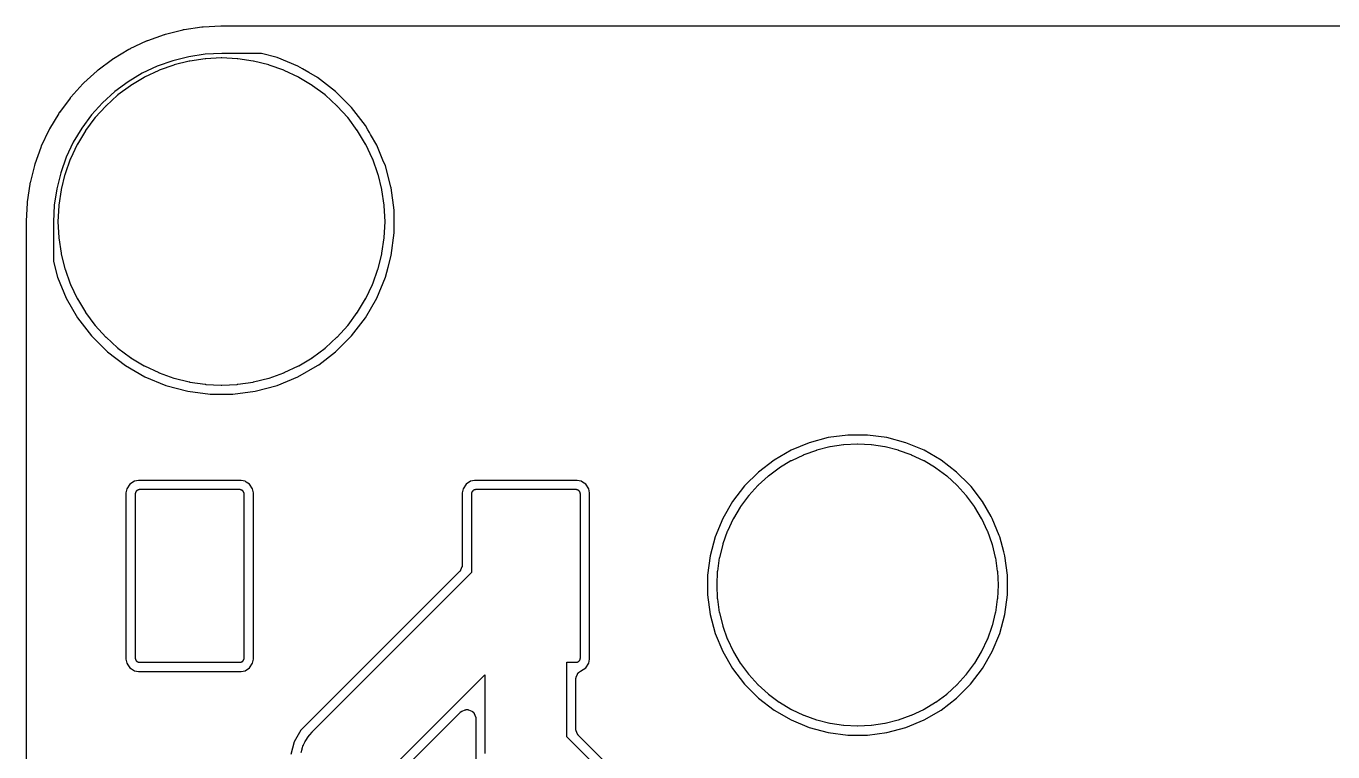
# Model space of a CAD drawing. Header units: metres. Extents: x 95.8 to 136.2, y -96.2 to -61.8.
# Drawn here: x 95.85 to 110.23, y -69.84 to -61.85 of the extents above; entities that cross this region are included whole.
import ezdxf

# ---------------------------------------------------------------- set-up
doc = ezdxf.new("R2010")
doc.units = ezdxf.units.M

msp = doc.modelspace()

# ---------------------------------------------------------------- linework, layer by layer
for points in [[(134, -61.85), (98, -61.85), (97.999, -61.85), (97.998, -61.85), (97.996, -61.85), (97.995, -61.85), (97.994, -61.85), (97.993, -61.85), (97.797, -61.86), (97.795, -61.86), (97.794, -61.86), (97.784, -61.861), (97.783, -61.861), (97.782, -61.861), (97.588, -61.89), (97.587, -61.89), (97.585, -61.89), (97.576, -61.892), (97.575, -61.893), (97.573, -61.893), (97.383, -61.941), (97.382, -61.941), (97.381, -61.941), (97.371, -61.944), (97.37, -61.944), (97.369, -61.945), (97.184, -62.011), (97.183, -62.011), (97.182, -62.012), (97.173, -62.016), (97.172, -62.016), (97.17, -62.017), (96.993, -62.101), (96.992, -62.101), (96.991, -62.102), (96.982, -62.106), (96.981, -62.107), (96.98, -62.107), (96.812, -62.208), (96.811, -62.209), (96.81, -62.21), (96.801, -62.215), (96.8, -62.216), (96.799, -62.217), (96.642, -62.333), (96.641, -62.334), (96.64, -62.335), (96.632, -62.341), (96.631, -62.342), (96.63, -62.343), (96.485, -62.475), (96.484, -62.475), (96.483, -62.476), (96.476, -62.483), (96.475, -62.484), (96.475, -62.485), (96.343, -62.63), (96.342, -62.631), (96.341, -62.632), (96.335, -62.64), (96.334, -62.641), (96.333, -62.642), (96.217, -62.799), (96.216, -62.8), (96.215, -62.801), (96.21, -62.81), (96.209, -62.811), (96.208, -62.812), (96.107, -62.98), (96.107, -62.981), (96.106, -62.982), (96.102, -62.991), (96.101, -62.992), (96.101, -62.993), (96.101, -62.993), (96.017, -63.17), (96.016, -63.172), (96.016, -63.173), (96.012, -63.182), (96.011, -63.183), (96.011, -63.184), (96.011, -63.184), (95.945, -63.369), (95.944, -63.37), (95.944, -63.371), (95.941, -63.381), (95.941, -63.382), (95.941, -63.383), (95.941, -63.383), (95.893, -63.573), (95.893, -63.575), (95.892, -63.576), (95.89, -63.585), (95.89, -63.587), (95.89, -63.588), (95.861, -63.782), (95.861, -63.783), (95.861, -63.784), (95.86, -63.794), (95.86, -63.795), (95.86, -63.797), (95.85, -63.993), (95.85, -63.994), (95.85, -63.995), (95.85, -63.996), (95.85, -63.998), (95.85, -63.999), (95.85, -64)], [(96.15, -64.439), (96.196, -64.612), (96.292, -64.842), (96.416, -65.058), (96.568, -65.256), (96.744, -65.432), (96.942, -65.584), (97.158, -65.708), (97.388, -65.804), (97.628, -65.868), (97.875, -65.901), (98.125, -65.901), (98.372, -65.868), (98.612, -65.804), (98.842, -65.708), (99.058, -65.584), (99.07, -65.575), (99.256, -65.432), (99.432, -65.256), (99.584, -65.058), (99.708, -64.842), (99.804, -64.612), (99.833, -64.501), (99.868, -64.372), (99.901, -64.125), (99.901, -63.875), (99.868, -63.628), (99.865, -63.618), (99.804, -63.388), (99.777, -63.323), (99.708, -63.158), (99.641, -63.041), (99.628, -63.019), (99.611, -62.99), (99.584, -62.942), (99.432, -62.744), (99.256, -62.568), (99.058, -62.416), (98.961, -62.36), (98.891, -62.32), (98.842, -62.292), (98.612, -62.196), (98.439, -62.15), (98.004, -62.15), (97.819, -62.159), (97.639, -62.186), (97.463, -62.23), (97.292, -62.291), (97.128, -62.369), (96.972, -62.462), (96.827, -62.57), (96.692, -62.692), (96.57, -62.827), (96.462, -62.972), (96.369, -63.128), (96.291, -63.292), (96.23, -63.463), (96.186, -63.639), (96.159, -63.819), (96.15, -64.004), (96.15, -64.439)], [(96.209, -64.179), (96.234, -64.349), (96.234, -64.35), (96.235, -64.351), (96.235, -64.352), (96.235, -64.354), (96.277, -64.52), (96.277, -64.521), (96.278, -64.523), (96.278, -64.524), (96.278, -64.525), (96.336, -64.687), (96.337, -64.688), (96.337, -64.689), (96.338, -64.69), (96.338, -64.691), (96.411, -64.846), (96.412, -64.847), (96.413, -64.849), (96.413, -64.85), (96.414, -64.851), (96.502, -64.998), (96.503, -64.999), (96.503, -65), (96.504, -65.001), (96.505, -65.002), (96.607, -65.14), (96.608, -65.141), (96.609, -65.142), (96.609, -65.143), (96.61, -65.144), (96.726, -65.271), (96.726, -65.272), (96.727, -65.273), (96.728, -65.274), (96.729, -65.274), (96.856, -65.39), (96.857, -65.391), (96.858, -65.391), (96.859, -65.392), (96.86, -65.393), (96.998, -65.495), (96.999, -65.496), (97, -65.497), (97.001, -65.497), (97.002, -65.498), (97.149, -65.586), (97.15, -65.587), (97.151, -65.587), (97.153, -65.588), (97.154, -65.589), (97.309, -65.662), (97.31, -65.662), (97.311, -65.663), (97.312, -65.663), (97.313, -65.664), (97.475, -65.722), (97.476, -65.722), (97.477, -65.722), (97.479, -65.723), (97.48, -65.723), (97.646, -65.765), (97.648, -65.765), (97.649, -65.765), (97.65, -65.766), (97.651, -65.766), (97.821, -65.791), (97.822, -65.791), (97.824, -65.791), (97.825, -65.791), (97.826, -65.792), (97.998, -65.8), (97.999, -65.8), (98, -65.8), (98.001, -65.8), (98.002, -65.8), (98.174, -65.792), (98.175, -65.791), (98.176, -65.791), (98.178, -65.791), (98.179, -65.791), (98.349, -65.766), (98.35, -65.766), (98.351, -65.765), (98.352, -65.765), (98.354, -65.765), (98.52, -65.723), (98.521, -65.723), (98.523, -65.722), (98.524, -65.722), (98.525, -65.722), (98.687, -65.664), (98.688, -65.663), (98.689, -65.663), (98.69, -65.662), (98.691, -65.662), (98.846, -65.589), (98.847, -65.588), (98.849, -65.587), (98.85, -65.587), (98.851, -65.586), (98.998, -65.498), (98.999, -65.497), (99, -65.497), (99.001, -65.496), (99.002, -65.495), (99.14, -65.393), (99.141, -65.392), (99.142, -65.391), (99.143, -65.391), (99.144, -65.39), (99.271, -65.274), (99.272, -65.274), (99.273, -65.273), (99.274, -65.272), (99.274, -65.271), (99.39, -65.144), (99.391, -65.143), (99.391, -65.142), (99.392, -65.141), (99.393, -65.14), (99.495, -65.002), (99.496, -65.001), (99.497, -65), (99.497, -64.999), (99.498, -64.998), (99.586, -64.851), (99.587, -64.85), (99.587, -64.849), (99.588, -64.847), (99.589, -64.846), (99.662, -64.691), (99.662, -64.69), (99.663, -64.689), (99.663, -64.688), (99.664, -64.687), (99.722, -64.525), (99.722, -64.524), (99.722, -64.523), (99.723, -64.521), (99.723, -64.52), (99.765, -64.354), (99.765, -64.352), (99.765, -64.351), (99.766, -64.35), (99.766, -64.349), (99.791, -64.179), (99.791, -64.178), (99.791, -64.176), (99.791, -64.175), (99.792, -64.174), (99.8, -64.002), (99.8, -64.001), (99.8, -64), (99.8, -63.999), (99.8, -63.998), (99.792, -63.826), (99.791, -63.825), (99.791, -63.824), (99.791, -63.822), (99.791, -63.821), (99.766, -63.651), (99.766, -63.65), (99.765, -63.649), (99.765, -63.648), (99.765, -63.646), (99.723, -63.48), (99.723, -63.479), (99.722, -63.477), (99.722, -63.476), (99.722, -63.475), (99.664, -63.313), (99.663, -63.312), (99.663, -63.311), (99.662, -63.31), (99.662, -63.309), (99.589, -63.154), (99.588, -63.153), (99.587, -63.151), (99.587, -63.15), (99.586, -63.149), (99.498, -63.002), (99.497, -63.001), (99.497, -63), (99.496, -62.999), (99.495, -62.998), (99.393, -62.86), (99.392, -62.859), (99.391, -62.858), (99.391, -62.857), (99.39, -62.856), (99.274, -62.729), (99.274, -62.728), (99.273, -62.727), (99.272, -62.726), (99.271, -62.726), (99.144, -62.61), (99.143, -62.609), (99.142, -62.609), (99.141, -62.608), (99.14, -62.607), (99.002, -62.505), (99.001, -62.504), (99, -62.503), (98.999, -62.503), (98.998, -62.502), (98.851, -62.414), (98.85, -62.413), (98.849, -62.413), (98.847, -62.412), (98.846, -62.411), (98.691, -62.338), (98.69, -62.338), (98.689, -62.337), (98.688, -62.337), (98.687, -62.336), (98.525, -62.278), (98.524, -62.278), (98.523, -62.278), (98.521, -62.277), (98.52, -62.277), (98.354, -62.235), (98.352, -62.235), (98.351, -62.235), (98.35, -62.234), (98.349, -62.234), (98.179, -62.209), (98.178, -62.209), (98.176, -62.209), (98.175, -62.209), (98.174, -62.208), (98.002, -62.2), (98.001, -62.2), (98, -62.2), (97.999, -62.2), (97.998, -62.2), (97.826, -62.208), (97.825, -62.209), (97.824, -62.209), (97.822, -62.209), (97.821, -62.209), (97.651, -62.234), (97.65, -62.234), (97.649, -62.235), (97.648, -62.235), (97.646, -62.235), (97.48, -62.277), (97.479, -62.277), (97.477, -62.278), (97.476, -62.278), (97.475, -62.278), (97.313, -62.336), (97.312, -62.337), (97.311, -62.337), (97.31, -62.338), (97.309, -62.338), (97.154, -62.411), (97.153, -62.412), (97.151, -62.413), (97.15, -62.413), (97.149, -62.414), (97.002, -62.502), (97.001, -62.503), (97, -62.503), (96.999, -62.504), (96.998, -62.505), (96.86, -62.607), (96.859, -62.608), (96.858, -62.609), (96.857, -62.609), (96.856, -62.61), (96.729, -62.726), (96.728, -62.726), (96.727, -62.727), (96.726, -62.728), (96.726, -62.729), (96.61, -62.856), (96.609, -62.857), (96.609, -62.858), (96.608, -62.859), (96.607, -62.86), (96.505, -62.998), (96.504, -62.999), (96.503, -63), (96.503, -63.001), (96.502, -63.002), (96.414, -63.149), (96.413, -63.15), (96.413, -63.151), (96.412, -63.153), (96.411, -63.154), (96.338, -63.309), (96.338, -63.31), (96.337, -63.311), (96.337, -63.312), (96.336, -63.313), (96.278, -63.475), (96.278, -63.476), (96.278, -63.477), (96.277, -63.479), (96.277, -63.48), (96.235, -63.646), (96.235, -63.648), (96.235, -63.649), (96.234, -63.65), (96.234, -63.651), (96.209, -63.821), (96.209, -63.822), (96.209, -63.824), (96.209, -63.825), (96.208, -63.826), (96.2, -63.998), (96.2, -63.999), (96.2, -64), (96.2, -64.001), (96.2, -64.002), (96.208, -64.174), (96.209, -64.175), (96.209, -64.176), (96.209, -64.178), (96.209, -64.179)], [(95.85, -64), (95.85, -94)], [(103.349, -67.892), (103.349, -68.108), (103.378, -68.323), (103.434, -68.532), (103.517, -68.732), (103.625, -68.919), (103.756, -69.091), (103.909, -69.244), (104.081, -69.375), (104.268, -69.483), (104.468, -69.566), (104.677, -69.622), (104.892, -69.651), (105.108, -69.651), (105.323, -69.622), (105.532, -69.566), (105.732, -69.483), (105.919, -69.375), (106.091, -69.244), (106.244, -69.091), (106.375, -68.919), (106.483, -68.732), (106.566, -68.532), (106.622, -68.323), (106.651, -68.108), (106.651, -67.892), (106.622, -67.677), (106.61, -67.633), (106.566, -67.468), (106.56, -67.453), (106.483, -67.268), (106.471, -67.247), (106.375, -67.081), (106.249, -66.917), (106.249, -66.917), (106.246, -66.913), (106.244, -66.909), (106.229, -66.895), (106.091, -66.756), (105.919, -66.625), (105.732, -66.517), (105.532, -66.434), (105.323, -66.378), (105.108, -66.349), (104.892, -66.349), (104.677, -66.378), (104.468, -66.434), (104.268, -66.517), (104.081, -66.625), (103.909, -66.756), (103.756, -66.909), (103.625, -67.081), (103.517, -67.268), (103.434, -67.468), (103.378, -67.677), (103.349, -67.892)], [(103.458, -68.154), (103.479, -68.3), (103.48, -68.301), (103.48, -68.302), (103.48, -68.304), (103.48, -68.305), (103.516, -68.448), (103.516, -68.449), (103.517, -68.45), (103.517, -68.451), (103.518, -68.452), (103.567, -68.591), (103.568, -68.592), (103.568, -68.593), (103.568, -68.594), (103.569, -68.595), (103.632, -68.728), (103.632, -68.73), (103.633, -68.731), (103.634, -68.732), (103.634, -68.733), (103.71, -68.859), (103.711, -68.86), (103.711, -68.861), (103.712, -68.862), (103.713, -68.863), (103.8, -68.981), (103.801, -68.982), (103.802, -68.983), (103.803, -68.984), (103.803, -68.985), (103.902, -69.094), (103.903, -69.095), (103.904, -69.096), (103.905, -69.097), (103.906, -69.098), (104.015, -69.197), (104.016, -69.197), (104.017, -69.198), (104.018, -69.199), (104.019, -69.2), (104.137, -69.287), (104.138, -69.288), (104.139, -69.289), (104.14, -69.289), (104.141, -69.29), (104.267, -69.366), (104.268, -69.366), (104.269, -69.367), (104.27, -69.368), (104.272, -69.368), (104.405, -69.431), (104.406, -69.432), (104.407, -69.432), (104.408, -69.432), (104.409, -69.433), (104.548, -69.482), (104.549, -69.483), (104.55, -69.483), (104.551, -69.484), (104.552, -69.484), (104.695, -69.52), (104.696, -69.52), (104.698, -69.52), (104.699, -69.52), (104.7, -69.521), (104.846, -69.542), (104.847, -69.542), (104.848, -69.543), (104.849, -69.543), (104.851, -69.543), (104.998, -69.55), (104.999, -69.55), (105, -69.55), (105.001, -69.55), (105.002, -69.55), (105.149, -69.543), (105.151, -69.543), (105.152, -69.543), (105.153, -69.542), (105.154, -69.542), (105.3, -69.521), (105.301, -69.52), (105.302, -69.52), (105.304, -69.52), (105.305, -69.52), (105.448, -69.484), (105.449, -69.484), (105.45, -69.483), (105.451, -69.483), (105.452, -69.482), (105.591, -69.433), (105.592, -69.432), (105.593, -69.432), (105.594, -69.432), (105.595, -69.431), (105.728, -69.368), (105.73, -69.368), (105.731, -69.367), (105.732, -69.366), (105.733, -69.366), (105.859, -69.29), (105.86, -69.289), (105.861, -69.289), (105.862, -69.288), (105.863, -69.287), (105.981, -69.2), (105.982, -69.199), (105.983, -69.198), (105.984, -69.197), (105.985, -69.197), (106.094, -69.098), (106.095, -69.097), (106.096, -69.096), (106.097, -69.095), (106.098, -69.094), (106.197, -68.985), (106.197, -68.984), (106.198, -68.983), (106.199, -68.982), (106.2, -68.981), (106.287, -68.863), (106.288, -68.862), (106.289, -68.861), (106.289, -68.86), (106.29, -68.859), (106.366, -68.733), (106.366, -68.732), (106.367, -68.731), (106.368, -68.73), (106.368, -68.728), (106.431, -68.595), (106.432, -68.594), (106.432, -68.593), (106.432, -68.592), (106.433, -68.591), (106.482, -68.452), (106.483, -68.451), (106.483, -68.45), (106.484, -68.449), (106.484, -68.448), (106.52, -68.305), (106.52, -68.304), (106.52, -68.302), (106.52, -68.301), (106.521, -68.3), (106.542, -68.154), (106.542, -68.153), (106.543, -68.152), (106.543, -68.151), (106.543, -68.149), (106.55, -68.002), (106.55, -68.001), (106.55, -68), (106.55, -67.999), (106.55, -67.998), (106.543, -67.851), (106.543, -67.849), (106.543, -67.848), (106.542, -67.847), (106.542, -67.846), (106.521, -67.7), (106.52, -67.699), (106.52, -67.698), (106.52, -67.696), (106.52, -67.695), (106.484, -67.552), (106.484, -67.551), (106.483, -67.55), (106.483, -67.549), (106.482, -67.548), (106.433, -67.409), (106.432, -67.408), (106.432, -67.407), (106.432, -67.406), (106.431, -67.405), (106.368, -67.272), (106.368, -67.27), (106.367, -67.269), (106.366, -67.268), (106.366, -67.267), (106.29, -67.141), (106.289, -67.14), (106.289, -67.139), (106.288, -67.138), (106.287, -67.137), (106.2, -67.019), (106.199, -67.018), (106.198, -67.017), (106.197, -67.016), (106.197, -67.015), (106.098, -66.906), (106.097, -66.905), (106.096, -66.904), (106.095, -66.903), (106.094, -66.902), (105.985, -66.803), (105.984, -66.803), (105.983, -66.802), (105.982, -66.801), (105.981, -66.8), (105.863, -66.713), (105.862, -66.712), (105.861, -66.711), (105.86, -66.711), (105.859, -66.71), (105.733, -66.634), (105.732, -66.634), (105.731, -66.633), (105.73, -66.632), (105.728, -66.632), (105.595, -66.569), (105.594, -66.568), (105.593, -66.568), (105.592, -66.568), (105.591, -66.567), (105.452, -66.518), (105.451, -66.517), (105.45, -66.517), (105.449, -66.516), (105.448, -66.516), (105.305, -66.48), (105.304, -66.48), (105.302, -66.48), (105.301, -66.48), (105.3, -66.479), (105.154, -66.458), (105.153, -66.458), (105.152, -66.457), (105.151, -66.457), (105.149, -66.457), (105.002, -66.45), (105.001, -66.45), (105, -66.45), (104.999, -66.45), (104.998, -66.45), (104.851, -66.457), (104.849, -66.457), (104.848, -66.457), (104.847, -66.458), (104.846, -66.458), (104.7, -66.479), (104.699, -66.48), (104.698, -66.48), (104.696, -66.48), (104.695, -66.48), (104.552, -66.516), (104.551, -66.516), (104.55, -66.517), (104.549, -66.517), (104.548, -66.518), (104.409, -66.567), (104.408, -66.568), (104.407, -66.568), (104.406, -66.568), (104.405, -66.569), (104.272, -66.632), (104.27, -66.632), (104.269, -66.633), (104.268, -66.634), (104.267, -66.634), (104.141, -66.71), (104.14, -66.711), (104.139, -66.711), (104.138, -66.712), (104.137, -66.713), (104.019, -66.8), (104.018, -66.801), (104.017, -66.802), (104.016, -66.803), (104.015, -66.803), (103.906, -66.902), (103.905, -66.903), (103.904, -66.904), (103.903, -66.905), (103.902, -66.906), (103.803, -67.015), (103.803, -67.016), (103.802, -67.017), (103.801, -67.018), (103.8, -67.019), (103.713, -67.137), (103.712, -67.138), (103.711, -67.139), (103.711, -67.14), (103.71, -67.141), (103.634, -67.267), (103.634, -67.268), (103.633, -67.269), (103.632, -67.27), (103.632, -67.272), (103.569, -67.405), (103.568, -67.406), (103.568, -67.407), (103.568, -67.408), (103.567, -67.409), (103.518, -67.548), (103.517, -67.549), (103.517, -67.55), (103.516, -67.551), (103.516, -67.552), (103.48, -67.695), (103.48, -67.696), (103.48, -67.698), (103.48, -67.699), (103.479, -67.7), (103.458, -67.846), (103.458, -67.847), (103.457, -67.848), (103.457, -67.849), (103.457, -67.851), (103.45, -67.998), (103.45, -67.999), (103.45, -68), (103.45, -68.001), (103.45, -68.002), (103.457, -68.149), (103.457, -68.151), (103.457, -68.152), (103.458, -68.153), (103.458, -68.154)], [(96.949, -66.985), (96.949, -68.815), (96.958, -68.859), (96.97, -68.877), (96.991, -68.909), (97.01, -68.921), (97.041, -68.942), (97.085, -68.951), (98.215, -68.951), (98.259, -68.942), (98.309, -68.909), (98.342, -68.859), (98.351, -68.815), (98.351, -66.985), (98.342, -66.941), (98.309, -66.891), (98.273, -66.868), (98.259, -66.858), (98.215, -66.849), (97.085, -66.849), (97.041, -66.858), (96.991, -66.891), (96.958, -66.941), (96.949, -66.985)], [(103.054, -70.779), (101.929, -69.655), (101.929, -69.654), (101.928, -69.653), (101.927, -69.652), (101.926, -69.651), (101.925, -69.65), (101.925, -69.649), (101.924, -69.648), (101.923, -69.647), (101.923, -69.646), (101.922, -69.645), (101.921, -69.644), (101.921, -69.643), (101.92, -69.642), (101.92, -69.641), (101.919, -69.64), (101.919, -69.639), (101.904, -69.604), (101.904, -69.603), (101.903, -69.602), (101.903, -69.601), (101.903, -69.599), (101.902, -69.598), (101.902, -69.597), (101.902, -69.596), (101.901, -69.595), (101.901, -69.594), (101.901, -69.592), (101.901, -69.591), (101.901, -69.59), (101.901, -69.589), (101.901, -69.587), (101.901, -69.586), (101.901, -69.585), (101.901, -69.033), (101.901, -69.032), (101.901, -69.031), (101.901, -69.029), (101.901, -69.028), (101.901, -69.027), (101.901, -69.026), (101.901, -69.025), (101.901, -69.023), (101.902, -69.022), (101.902, -69.021), (101.902, -69.02), (101.903, -69.019), (101.903, -69.017), (101.903, -69.016), (101.904, -69.015), (101.904, -69.014), (101.919, -68.979), (101.919, -68.978), (101.92, -68.977), (101.92, -68.976), (101.921, -68.975), (101.921, -68.974), (101.922, -68.973), (101.923, -68.972), (101.923, -68.971), (101.924, -68.97), (101.925, -68.969), (101.925, -68.968), (101.926, -68.967), (101.927, -68.966), (101.928, -68.965), (101.929, -68.964), (101.929, -68.963), (101.93, -68.962), (101.931, -68.961), (101.932, -68.961), (101.933, -68.96), (101.934, -68.959), (101.935, -68.958), (101.936, -68.958), (101.937, -68.957), (101.941, -68.954), (101.942, -68.954), (101.942, -68.953), (101.943, -68.952), (101.944, -68.951), (101.945, -68.951), (101.946, -68.95), (101.95, -68.947), (102.009, -68.909), (102.042, -68.859), (102.051, -68.815), (102.051, -66.985), (102.042, -66.941), (102.009, -66.891), (101.973, -66.868), (101.959, -66.858), (101.915, -66.849), (100.785, -66.849), (100.741, -66.858), (100.691, -66.891), (100.658, -66.941), (100.649, -66.985), (100.649, -67.781), (100.649, -67.782), (100.649, -67.783), (100.649, -67.785), (100.649, -67.786), (100.649, -67.787), (100.649, -67.788), (100.649, -67.79), (100.649, -67.791), (100.648, -67.792), (100.648, -67.793), (100.648, -67.794), (100.647, -67.795), (100.647, -67.797), (100.647, -67.798), (100.646, -67.799), (100.646, -67.8), (100.631, -67.835), (100.631, -67.836), (100.63, -67.837), (100.63, -67.838), (100.629, -67.839), (100.629, -67.84), (100.628, -67.841), (100.627, -67.842), (100.627, -67.843), (100.626, -67.844), (100.625, -67.845), (100.625, -67.846), (100.624, -67.847), (100.623, -67.848), (100.622, -67.849), (100.621, -67.85), (100.621, -67.851), (98.873, -69.598), (98.845, -69.647), (98.801, -69.724), (98.763, -69.864)], [(97.05, -67), (97.05, -68.8), (97.05, -68.801), (97.05, -68.802), (97.05, -68.804), (97.05, -68.805), (97.05, -68.806), (97.051, -68.807), (97.051, -68.809), (97.051, -68.81), (97.051, -68.811), (97.051, -68.812), (97.052, -68.813), (97.052, -68.815), (97.053, -68.816), (97.053, -68.817), (97.053, -68.818), (97.054, -68.819), (97.054, -68.82), (97.055, -68.821), (97.055, -68.822), (97.056, -68.824), (97.056, -68.825), (97.057, -68.826), (97.058, -68.827), (97.058, -68.828), (97.059, -68.829), (97.06, -68.83), (97.061, -68.831), (97.061, -68.832), (97.062, -68.833), (97.063, -68.834), (97.064, -68.834), (97.065, -68.835), (97.066, -68.836), (97.066, -68.837), (97.067, -68.838), (97.068, -68.839), (97.069, -68.839), (97.07, -68.84), (97.071, -68.841), (97.072, -68.842), (97.073, -68.842), (97.074, -68.843), (97.075, -68.844), (97.076, -68.844), (97.078, -68.845), (97.079, -68.845), (97.08, -68.846), (97.081, -68.846), (97.082, -68.847), (97.083, -68.847), (97.084, -68.847), (97.085, -68.848), (97.087, -68.848), (97.088, -68.849), (97.089, -68.849), (97.09, -68.849), (97.091, -68.849), (97.093, -68.849), (97.094, -68.85), (97.095, -68.85), (97.096, -68.85), (97.098, -68.85), (97.099, -68.85), (97.1, -68.85), (98.2, -68.85), (98.201, -68.85), (98.202, -68.85), (98.204, -68.85), (98.205, -68.85), (98.206, -68.85), (98.207, -68.849), (98.209, -68.849), (98.21, -68.849), (98.211, -68.849), (98.212, -68.849), (98.213, -68.848), (98.215, -68.848), (98.216, -68.847), (98.217, -68.847), (98.218, -68.847), (98.219, -68.846), (98.22, -68.846), (98.221, -68.845), (98.222, -68.845), (98.224, -68.844), (98.225, -68.844), (98.226, -68.843), (98.227, -68.842), (98.228, -68.842), (98.229, -68.841), (98.23, -68.84), (98.231, -68.839), (98.232, -68.839), (98.233, -68.838), (98.234, -68.837), (98.234, -68.836), (98.235, -68.835), (98.236, -68.834), (98.237, -68.834), (98.238, -68.833), (98.239, -68.832), (98.239, -68.831), (98.24, -68.83), (98.241, -68.829), (98.242, -68.828), (98.242, -68.827), (98.243, -68.826), (98.244, -68.825), (98.244, -68.824), (98.245, -68.822), (98.245, -68.821), (98.246, -68.82), (98.246, -68.819), (98.247, -68.818), (98.247, -68.817), (98.247, -68.816), (98.248, -68.815), (98.248, -68.813), (98.249, -68.812), (98.249, -68.811), (98.249, -68.81), (98.249, -68.809), (98.249, -68.807), (98.25, -68.806), (98.25, -68.805), (98.25, -68.804), (98.25, -68.802), (98.25, -68.801), (98.25, -68.8), (98.25, -67), (98.25, -66.999), (98.25, -66.998), (98.25, -66.996), (98.25, -66.995), (98.25, -66.994), (98.249, -66.993), (98.249, -66.991), (98.249, -66.99), (98.249, -66.989), (98.249, -66.988), (98.248, -66.987), (98.248, -66.985), (98.247, -66.984), (98.247, -66.983), (98.247, -66.982), (98.246, -66.981), (98.246, -66.98), (98.245, -66.979), (98.245, -66.978), (98.244, -66.976), (98.244, -66.975), (98.243, -66.974), (98.242, -66.973), (98.242, -66.972), (98.241, -66.971), (98.24, -66.97), (98.239, -66.969), (98.239, -66.968), (98.238, -66.967), (98.237, -66.966), (98.236, -66.966), (98.235, -66.965), (98.234, -66.964), (98.234, -66.963), (98.233, -66.962), (98.232, -66.961), (98.231, -66.961), (98.23, -66.96), (98.229, -66.959), (98.228, -66.958), (98.227, -66.958), (98.226, -66.957), (98.225, -66.956), (98.224, -66.956), (98.222, -66.955), (98.221, -66.955), (98.22, -66.954), (98.219, -66.954), (98.218, -66.953), (98.217, -66.953), (98.216, -66.953), (98.215, -66.952), (98.213, -66.952), (98.212, -66.951), (98.211, -66.951), (98.21, -66.951), (98.209, -66.951), (98.207, -66.951), (98.206, -66.95), (98.205, -66.95), (98.204, -66.95), (98.202, -66.95), (98.201, -66.95), (98.2, -66.95), (97.1, -66.95), (97.099, -66.95), (97.098, -66.95), (97.096, -66.95), (97.095, -66.95), (97.094, -66.95), (97.093, -66.951), (97.091, -66.951), (97.09, -66.951), (97.089, -66.951), (97.088, -66.951), (97.087, -66.952), (97.085, -66.952), (97.084, -66.953), (97.083, -66.953), (97.082, -66.953), (97.081, -66.954), (97.08, -66.954), (97.079, -66.955), (97.078, -66.955), (97.076, -66.956), (97.075, -66.956), (97.074, -66.957), (97.073, -66.958), (97.072, -66.958), (97.071, -66.959), (97.07, -66.96), (97.069, -66.961), (97.068, -66.961), (97.067, -66.962), (97.066, -66.963), (97.066, -66.964), (97.065, -66.965), (97.064, -66.966), (97.063, -66.966), (97.062, -66.967), (97.061, -66.968), (97.061, -66.969), (97.06, -66.97), (97.059, -66.971), (97.058, -66.972), (97.058, -66.973), (97.057, -66.974), (97.056, -66.975), (97.056, -66.976), (97.055, -66.978), (97.055, -66.979), (97.054, -66.98), (97.054, -66.981), (97.053, -66.982), (97.053, -66.983), (97.053, -66.984), (97.052, -66.985), (97.052, -66.987), (97.051, -66.988), (97.051, -66.989), (97.051, -66.99), (97.051, -66.991), (97.051, -66.993), (97.05, -66.994), (97.05, -66.995), (97.05, -66.996), (97.05, -66.998), (97.05, -66.999), (97.05, -67)], [(103.041, -70.908), (101.8, -69.668), (101.8, -68.85), (101.9, -68.85), (101.901, -68.85), (101.902, -68.85), (101.904, -68.85), (101.905, -68.85), (101.906, -68.85), (101.907, -68.849), (101.909, -68.849), (101.91, -68.849), (101.911, -68.849), (101.912, -68.849), (101.913, -68.848), (101.915, -68.848), (101.916, -68.847), (101.917, -68.847), (101.918, -68.847), (101.919, -68.846), (101.92, -68.846), (101.921, -68.845), (101.922, -68.845), (101.924, -68.844), (101.925, -68.844), (101.926, -68.843), (101.927, -68.842), (101.928, -68.842), (101.929, -68.841), (101.93, -68.84), (101.931, -68.839), (101.932, -68.839), (101.933, -68.838), (101.934, -68.837), (101.934, -68.836), (101.935, -68.835), (101.936, -68.834), (101.937, -68.834), (101.938, -68.833), (101.939, -68.832), (101.939, -68.831), (101.94, -68.83), (101.941, -68.829), (101.942, -68.828), (101.942, -68.827), (101.943, -68.826), (101.944, -68.825), (101.944, -68.824), (101.945, -68.822), (101.945, -68.821), (101.946, -68.82), (101.946, -68.819), (101.947, -68.818), (101.947, -68.817), (101.947, -68.816), (101.948, -68.815), (101.948, -68.813), (101.949, -68.812), (101.949, -68.811), (101.949, -68.81), (101.949, -68.809), (101.949, -68.807), (101.95, -68.806), (101.95, -68.805), (101.95, -68.804), (101.95, -68.802), (101.95, -68.801), (101.95, -68.8), (101.95, -67), (101.95, -66.999), (101.95, -66.998), (101.95, -66.996), (101.95, -66.995), (101.95, -66.994), (101.949, -66.993), (101.949, -66.991), (101.949, -66.99), (101.949, -66.989), (101.949, -66.988), (101.948, -66.987), (101.948, -66.985), (101.947, -66.984), (101.947, -66.983), (101.947, -66.982), (101.946, -66.981), (101.946, -66.98), (101.945, -66.979), (101.945, -66.978), (101.944, -66.976), (101.944, -66.975), (101.943, -66.974), (101.942, -66.973), (101.942, -66.972), (101.941, -66.971), (101.94, -66.97), (101.939, -66.969), (101.939, -66.968), (101.938, -66.967), (101.937, -66.966), (101.936, -66.966), (101.935, -66.965), (101.934, -66.964), (101.934, -66.963), (101.933, -66.962), (101.932, -66.961), (101.931, -66.961), (101.93, -66.96), (101.929, -66.959), (101.928, -66.958), (101.927, -66.958), (101.926, -66.957), (101.925, -66.956), (101.924, -66.956), (101.922, -66.955), (101.921, -66.955), (101.92, -66.954), (101.919, -66.954), (101.918, -66.953), (101.917, -66.953), (101.916, -66.953), (101.915, -66.952), (101.913, -66.952), (101.912, -66.951), (101.911, -66.951), (101.91, -66.951), (101.909, -66.951), (101.907, -66.951), (101.906, -66.95), (101.905, -66.95), (101.904, -66.95), (101.902, -66.95), (101.901, -66.95), (101.9, -66.95), (100.8, -66.95), (100.799, -66.95), (100.798, -66.95), (100.796, -66.95), (100.795, -66.95), (100.794, -66.95), (100.793, -66.951), (100.791, -66.951), (100.79, -66.951), (100.789, -66.951), (100.788, -66.951), (100.787, -66.952), (100.785, -66.952), (100.784, -66.953), (100.783, -66.953), (100.782, -66.953), (100.781, -66.954), (100.78, -66.954), (100.779, -66.955), (100.778, -66.955), (100.776, -66.956), (100.775, -66.956), (100.774, -66.957), (100.773, -66.958), (100.772, -66.958), (100.771, -66.959), (100.77, -66.96), (100.769, -66.961), (100.768, -66.961), (100.767, -66.962), (100.766, -66.963), (100.766, -66.964), (100.765, -66.965), (100.764, -66.966), (100.763, -66.966), (100.762, -66.967), (100.761, -66.968), (100.761, -66.969), (100.76, -66.97), (100.759, -66.971), (100.758, -66.972), (100.758, -66.973), (100.757, -66.974), (100.756, -66.975), (100.756, -66.976), (100.755, -66.978), (100.755, -66.979), (100.754, -66.98), (100.754, -66.981), (100.753, -66.982), (100.753, -66.983), (100.753, -66.984), (100.752, -66.985), (100.752, -66.987), (100.751, -66.988), (100.751, -66.989), (100.751, -66.99), (100.751, -66.991), (100.751, -66.993), (100.75, -66.994), (100.75, -66.995), (100.75, -66.996), (100.75, -66.998), (100.75, -66.999), (100.75, -67), (100.75, -67.863), (98.996, -69.618), (98.995, -69.619), (98.994, -69.619), (98.968, -69.649), (98.967, -69.649), (98.966, -69.65), (98.965, -69.651), (98.964, -69.652), (98.941, -69.684), (98.94, -69.685), (98.94, -69.686), (98.939, -69.687), (98.938, -69.688), (98.918, -69.722), (98.918, -69.723), (98.917, -69.724), (98.916, -69.725), (98.916, -69.726), (98.899, -69.761), (98.899, -69.763), (98.898, -69.764), (98.898, -69.765), (98.897, -69.766), (98.884, -69.803), (98.884, -69.804), (98.883, -69.805), (98.883, -69.806), (98.883, -69.808), (98.873, -69.846)], [(99.764, -70.122), (100.9, -68.987), (100.9, -69.854)], [(99.893, -70.135), (100.63, -69.398), (100.631, -69.397), (100.632, -69.396), (100.633, -69.396), (100.634, -69.395), (100.635, -69.394), (100.636, -69.393), (100.637, -69.393), (100.638, -69.392), (100.639, -69.391), (100.64, -69.39), (100.641, -69.39), (100.642, -69.389), (100.643, -69.389), (100.644, -69.388), (100.646, -69.388), (100.647, -69.387), (100.681, -69.373), (100.683, -69.372), (100.684, -69.372), (100.685, -69.372), (100.686, -69.371), (100.687, -69.371), (100.688, -69.371), (100.69, -69.37), (100.691, -69.37), (100.692, -69.37), (100.693, -69.37), (100.694, -69.369), (100.696, -69.369), (100.697, -69.369), (100.698, -69.369), (100.699, -69.369), (100.7, -69.369), (100.702, -69.369), (100.703, -69.369), (100.704, -69.369), (100.705, -69.369), (100.707, -69.369), (100.708, -69.37), (100.709, -69.37), (100.71, -69.37), (100.711, -69.37), (100.713, -69.371), (100.714, -69.371), (100.715, -69.371), (100.716, -69.372), (100.717, -69.372), (100.718, -69.372), (100.72, -69.373), (100.754, -69.387), (100.755, -69.388), (100.757, -69.388), (100.758, -69.389), (100.759, -69.389), (100.76, -69.39), (100.761, -69.39), (100.762, -69.391), (100.763, -69.392), (100.764, -69.393), (100.765, -69.393), (100.766, -69.394), (100.767, -69.395), (100.768, -69.396), (100.769, -69.396), (100.77, -69.397), (100.771, -69.398), (100.771, -69.399), (100.772, -69.4), (100.773, -69.401), (100.774, -69.402), (100.775, -69.403), (100.775, -69.404), (100.776, -69.405), (100.777, -69.406), (100.777, -69.407), (100.778, -69.408), (100.779, -69.409), (100.779, -69.41), (100.78, -69.411), (100.78, -69.412), (100.781, -69.413), (100.781, -69.414), (100.796, -69.449), (100.796, -69.45), (100.797, -69.451), (100.797, -69.452), (100.797, -69.454), (100.798, -69.455), (100.798, -69.456), (100.798, -69.457), (100.799, -69.458), (100.799, -69.459), (100.799, -69.461), (100.799, -69.462), (100.799, -69.463), (100.799, -69.464), (100.799, -69.466), (100.799, -69.467), (100.799, -69.468), (100.799, -69.772), (100.799, -69.926)]]:
    msp.add_lwpolyline(points)

doc.saveas('drawing.dxf')
